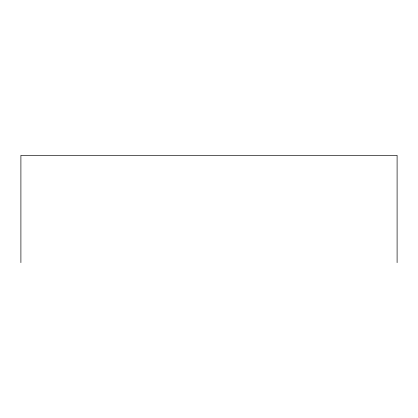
<?xml version="1.0" encoding="UTF-8"?>
<svg xmlns="http://www.w3.org/2000/svg" width="418" height="418" viewBox="0 0 418 418"><rect width="100%" height="100%" fill="white"/><g stroke="black" fill="none" stroke-linecap="round" stroke-linejoin="round"><path stroke-width="0.63" d="M397.1 262.64L397.1 155.36L20.9 155.36L20.9 262.64"/></g></svg>
